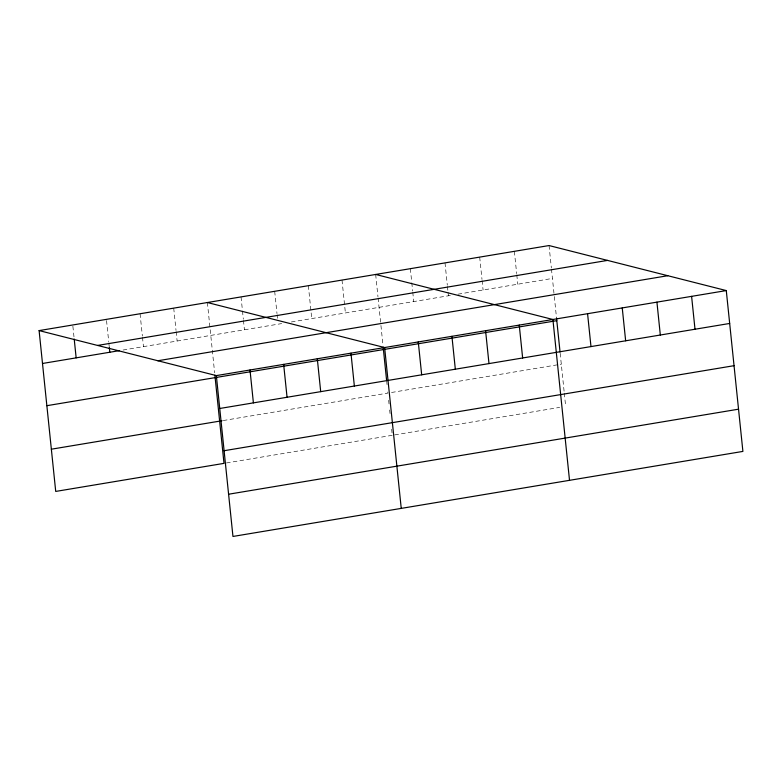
<?xml version="1.0" encoding="UTF-8"?>
<svg xmlns="http://www.w3.org/2000/svg" width="782" height="782" viewBox="0 0 782 782"><rect width="100%" height="100%" fill="white"/><g stroke="black" fill="none" stroke-linecap="round" stroke-linejoin="round"><path stroke-width="0.59" stroke-dasharray="3.91 2.93" d="M123.028 350.043L281.696 323.582M291.315 321.979L451.996 295.185M457.978 294.188L552.434 278.431M223.241 420.54L387.921 393.082L387.667 390.658M391.508 392.476L561.3 364.168M226.409 462.964L392.281 435.3M394.675 434.909L559.677 407.393M549.042 245.548L551.349 267.864M551.466 269.037L554.184 295.322M554.311 296.525L556.549 318.245M560.176 353.288L564.164 391.909M564.291 393.121L565.66 406.396M514.361 251.335L516.667 273.641M516.794 274.824L517.762 284.218M479.689 257.112L481.995 279.428M482.113 280.601L483.09 289.995M445.007 262.899L447.314 285.215M447.441 286.388L447.92 291.08M448.047 292.253L448.409 295.782M410.335 268.676L411.674 281.598M411.791 282.771L412.642 290.992M412.759 292.165L413.737 301.559M375.663 274.462L377.97 296.779M378.087 297.952L380.805 324.237M380.932 325.439L382.926 344.745M386.797 382.202L387.041 384.617M388.664 400.316L389.035 403.932M389.661 409.964L390.032 413.59M391.655 429.269L392.036 432.896M342.008 280.073L345.4 312.956M308.352 285.684L311.744 318.567M274.687 291.305L276.994 313.611M277.121 314.784L277.483 318.313M241.032 296.916L242.371 309.828M242.488 311.001L243.339 319.222M243.466 320.395L244.434 329.799M207.377 302.526L214.639 372.809M173.721 308.137L176.028 330.454M176.155 331.627L177.123 341.02M140.066 313.748L142.373 336.065M142.5 337.238L143.468 346.631M106.538 320.542L108.718 341.675M108.835 342.848L109.324 347.55M72.873 326.153L74.094 337.892"/><path stroke-width="1.17" d="M39.1 330.591L549.042 245.548L726.283 290.572L742.9 451.41L232.958 536.452L216.34 375.604L39.1 330.591L55.718 491.428L224.004 463.364L214.894 375.223M97.594 345.448L607.526 260.406M42.502 363.474L119.421 350.639M157.847 360.756L667.789 275.714M216.34 375.604L726.283 290.572M46.861 405.692L556.804 320.659M219.742 408.487L729.674 323.455M51.358 449.2L222.039 420.736M224.102 450.715L734.044 365.683M228.598 494.224L738.54 409.182M375.663 274.462L552.903 319.486L569.521 480.324M207.377 302.526L384.617 347.55L401.244 508.388M691.601 296.358L695.003 329.232M656.929 302.135L660.321 335.019M622.247 307.922L625.649 340.796M587.575 313.699L590.977 346.582M556.549 318.245L560.049 352.076M519.248 325.097L522.64 357.98M485.583 330.708L488.985 363.591M451.928 336.319L455.329 369.202M418.272 341.93L421.674 374.813M383.17 347.159L386.67 380.99M350.962 353.161L354.363 386.044M317.306 358.772L320.708 391.655M283.651 364.383L287.053 397.266M249.996 369.994L253.397 402.877M109.324 347.55L109.812 352.242M74.212 339.065L76.157 357.853"/></g></svg>
